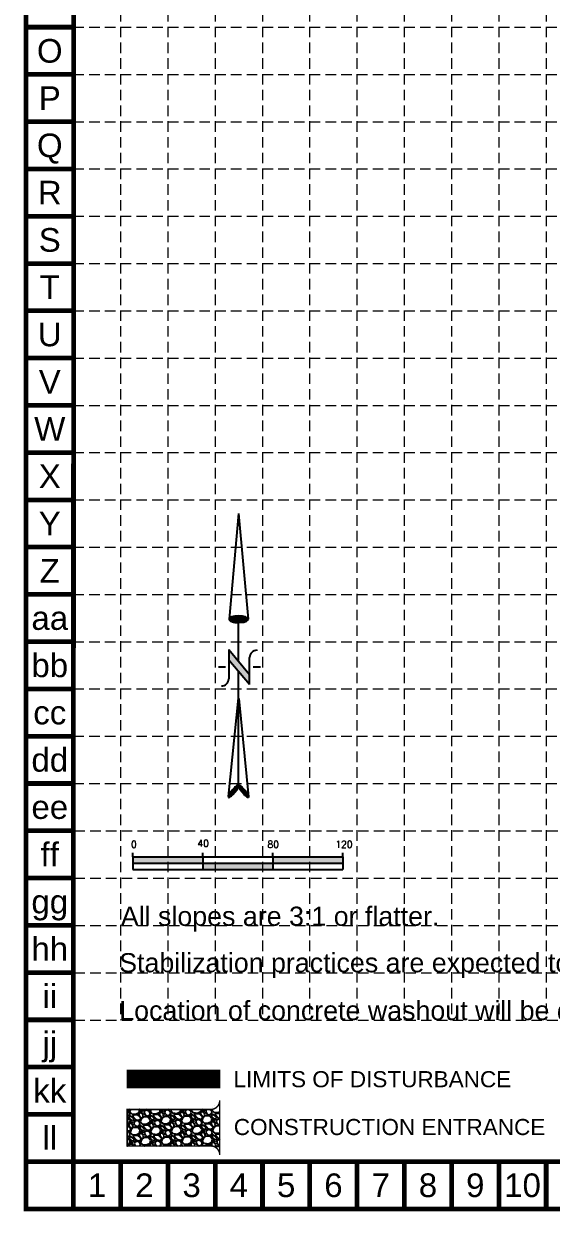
# Model space of a CAD drawing. Header units: feet. Extents: x 2597001 to 2598732, y 7017887 to 7019952.
# Drawn here: x 2597001 to 2597302, y 7017887 to 7018566 of the extents above; entities that cross this region are included whole.
import ezdxf
from ezdxf.enums import TextEntityAlignment as Align

# ---------------------------------------------------------------- set-up
doc = ezdxf.new("R2010")
doc.units = ezdxf.units.FT
doc.header["$LTSCALE"] = 30
doc.header["$MEASUREMENT"] = 0
doc.linetypes.add('HIDDEN', pattern=[0.375, 0.25, -0.125])
doc.layers.get('0').update_dxf_attribs({"linetype": 'CONTINUOUS'})
for name, color, linetype in [('18358A-BASE-SITE$0$D-RETAINING-WALL', 2, 'CONTINUOUS'), ('BASE', 7, 'CONTINUOUS'), ('GRID', 254, 'HIDDEN'), ('LEGEND', 7, 'CONTINUOUS'), ('NARROW', 7, 'CONTINUOUS')]:
    doc.layers.add(name, color=color, linetype=linetype)
doc.styles.add('L120', font='simplex', dxfattribs={"height": 4.724409})
doc.styles.add("L200'", font='ARIAL.TTF', dxfattribs={"height": 0.001969})
doc.styles.get("Standard").update_dxf_attribs({"font": 'ARIAL.TTF'})

# ---------------------------------------------------------------- blocks, each defined once
blk = doc.blocks.new('North Arrow')
at = {"layer": 'NARROW'}
for p, q in [((32.43, 3.06), (32.43, 4.63)), ((0, 0), (22.36, 2)), ((0, 0), (22.33, -2.02)), ((28.77, -2.09), (34.02, 2.32)), ((36.18, 2.33), (30.46, 2.33)), ((36.16, 2.32), (31.04, -2.09)), ((39.1, 0.01), (59.96, 2.11)), ((31.2, -0.05), (21.66, -0.05)), ((21.66, -0.05), (21.66, -0.05)), ((28.77, -2.09), (34.95, -2.09)), ((57.45, -0.05), (33.41, -0.05)), ((59.83, -2.14), (39.04, -0.01)), ((57.69, -0.03), (57.77, -0.01)), ((57.77, -0.05), (57.69, -0.03)), ((32.43, -4.26), (32.43, -2.8))]:
    blk.add_line(p, q, dxfattribs=at)
blk.add_lwpolyline([(22.36, -2.03), (22.59, -1.93, 0.091577), (22.87, -1.44, 0.048306), (23.03, -0.75), (23.07, -0.01), (23.01, 0.82, 0.048306), (22.87, 1.42, 0.091577), (22.59, 1.91), (22.36, 2.01), (22.14, 1.91, 0.091577), (21.86, 1.42, 0.048306), (21.72, 0.82), (21.66, -0.01), (21.72, -0.83, 0.048306), (21.86, -1.44, 0.091577), (22.14, -1.93)], format="xyb", close=True, dxfattribs=at)
for points in [[(57.46, -0.03), (57.44, 0.08, -0.066818), (57.67, 0.47, -0.03073), (58.01, 0.84), (58.52, 1.29), (59.07, 1.7, -0.03073), (59.5, 1.95, -0.066818), (59.93, 2.1), (60.04, 2.06)], [(60.04, 2.06), (60.05, 1.95, -0.066818), (59.82, 1.56, -0.03073), (59.43, 1.14), (58.97, 0.74), (58.42, 0.33, -0.03073), (57.99, 0.08, -0.036692), (57.76, -0.02)], [(57.46, -0.04), (57.44, -0.15, 0.066818), (57.67, -0.54, 0.03073), (58.01, -0.9), (58.52, -1.36), (59.07, -1.77, 0.03073), (59.5, -2.02, 0.066818), (59.93, -2.17), (60.04, -2.13)], [(60.04, -2.13), (60.05, -2.01, 0.066818), (59.82, -1.63, 0.03073), (59.43, -1.2), (58.97, -0.8), (58.42, -0.4, 0.03073), (57.99, -0.15, 0.036692), (57.76, -0.05)]]:
    blk.add_lwpolyline(points, format="xyb", dxfattribs=at)
for centre, start, end in [((30.46, 3.86), 178.8769, 270), ((34.95, -3.62), 358.8769, 90)]:
    blk.add_arc(centre, 1.53, start, end, dxfattribs=at)
for points in [[(23.03, -0.76), (21.67, -0.05), (23.07, -0.05), (21.72, 0.82)], [(23.07, -0.05), (21.72, 0.82), (23.02, 0.75), (21.85, 1.42)], [(23.02, 0.75), (21.85, 1.42), (22.87, 1.44), (22.14, 1.91)], [(22.87, 1.44), (22.14, 1.91), (22.59, 1.91), (22.36, 2)], [(31.05, -2.09), (36.15, 2.36), (28.75, -2.06), (34.01, 2.36)], [(57.44, 0.08), (57.7, -0.01), (57.5, 0.21), (57.77, -0.01)], [(57.45, -0.04), (57.69, -0.02), (57.44, 0.08), (57.7, -0.01)], [(57.5, 0.21), (57.77, -0.01), (57.6, 0.39), (57.94, 0.06)], [(57.6, 0.39), (57.94, 0.06), (57.68, 0.5), (58.07, 0.13)], [(57.68, 0.5), (58.07, 0.13), (57.84, 0.66), (58.29, 0.26)], [(57.84, 0.66), (58.29, 0.26), (58.03, 0.86), (58.52, 0.41)], [(58.03, 0.86), (58.52, 0.41), (58.26, 1.07), (58.73, 0.57)], [(58.26, 1.07), (58.73, 0.57), (58.52, 1.3), (59.05, 0.81)], [(58.52, 1.3), (59.05, 0.81), (58.7, 1.42), (59.26, 0.99)], [(59.26, 1), (58.69, 1.42), (59.45, 1.15), (59, 1.65)], [(59.45, 1.15), (59, 1.65), (59.62, 1.34), (59.28, 1.82)], [(59.62, 1.34), (59.28, 1.82), (59.81, 1.55), (59.49, 1.95)], [(59.81, 1.55), (59.49, 1.95), (59.93, 1.73), (59.69, 2.04)], [(59.93, 1.73), (59.69, 2.04), (60.05, 1.94), (59.93, 2.1)], [(60.05, 1.94), (59.93, 2.1), (60.04, 2.06)], [(22.87, -1.44), (21.72, -0.87), (23.03, -0.76), (21.67, -0.05)], [(22.58, -1.93), (21.86, -1.45), (22.87, -1.44), (21.72, -0.87)], [(22.36, -2.01), (22.14, -1.93), (22.58, -1.93), (21.86, -1.45)], [(57.44, -0.14), (57.69, -0.02), (57.45, -0.04), (57.69, -0.02)], [(57.46, -0.19), (57.7, -0.03), (57.44, -0.14), (57.69, -0.02)], [(57.53, -0.33), (57.76, -0.05), (57.46, -0.19), (57.7, -0.03)], [(57.63, -0.48), (57.9, -0.1), (57.53, -0.33), (57.76, -0.05)], [(57.78, -0.66), (58.09, -0.2), (57.63, -0.48), (57.9, -0.1)], [(57.97, -0.87), (58.34, -0.35), (57.78, -0.66), (58.09, -0.2)], [(58.24, -1.11), (58.61, -0.54), (57.97, -0.87), (58.34, -0.35)], [(58.61, -1.43), (58.93, -0.77), (58.24, -1.11), (58.61, -0.54)], [(58.91, -1.64), (59.2, -1), (58.61, -1.43), (58.93, -0.77)], [(59.12, -1.79), (59.57, -1.36), (58.92, -1.65), (59.2, -1.01)], [(59.35, -1.93), (59.81, -1.62), (59.12, -1.79), (59.57, -1.36)], [(59.54, -1.32), (59.41, -1.18), (59.21, -1.01)], [(59.58, -2.05), (59.93, -1.79), (59.35, -1.93), (59.81, -1.62)], [(59.78, -2.13), (60.05, -2.01), (59.58, -2.05), (59.93, -1.79)], [(59.92, -2.17), (60.04, -2.13), (59.78, -2.13), (60.05, -2.01)]]:
    blk.add_solid(points, dxfattribs=at)
blk = doc.blocks.new('scale')
h = blk.add_hatch(color=7)
h.paths.add_polyline_path([(1.56, -6.67), (1.56, -3.07), (-38.44, -3.07), (-38.44, -6.67)])
h.paths.add_polyline_path([(1.56, -6.67), (1.56, -10.28), (41.56, -10.28), (41.56, -6.67)])
h.paths.add_polyline_path([(41.56, -3.07), (41.56, -6.67), (81.56, -6.67), (81.56, -3.07)])
at = {"color": 7}
for p, q in [((-38.44, -3.07), (-38.44, -0.67)), ((-38.44, -3.07), (1.56, -3.07)), ((-38.44, -3.07), (-38.44, -10.28)), ((-38.44, -6.67), (81.56, -6.67)), ((1.56, -3.07), (1.56, -0.67)), ((1.56, -3.07), (81.56, -3.07)), ((1.56, -3.07), (1.56, -10.28)), ((41.56, -3.07), (41.56, -0.67)), ((41.56, -3.07), (41.56, -10.28)), ((81.56, -3.07), (81.56, -0.67)), ((81.56, -3.07), (81.56, -10.28)), ((-38.44, -10.28), (1.56, -10.28)), ((1.56, -10.28), (81.56, -10.28))]:
    blk.add_line(p, q, dxfattribs=at)
at = {"color": 7, "style": 'L120'}
for s, p in [('0', (-39.5, 2.19)), ('40', (-1.58, 2.78)), ('80', (38.45, 2.19)), ('120', (77.17, 2.19))]:
    blk.add_text(s, height=3.84, dxfattribs=at).set_placement(p)

msp = doc.modelspace()

# ---------------------------------------------------------------- hatches: boundary and pattern name
at = {"layer": 'LEGEND'}
h = msp.add_hatch(dxfattribs=at)
h.set_pattern_fill('GRAVEL', color=4, scale=8.317563, angle=-43.93426, style=0)
h.set_pattern_definition([(184.078545, (2585434.0772, 7012893.2219), (-99.857202054, -7.740075107), [1.1190117, -110.782359]), (141.0354448, (2585432.96102, 7012893.1423), (77.648316141, -63.26222724), [1.920259, -190.1056054]), (88.576145, (2585431.46795, 7012894.3498), (-3.583255794, -123.597540147), [1.3539995, -134.046118]), (223.339445, (2585427.6892, 7012895.10306), (121.409673948, 114.02463601), [1.748668, -173.1180884]), (248.899445, (2585426.4174, 7012893.9029), (39.30296765, 100.732378841), [1.7147073, -169.756254]), (313.339445, (2585425.80007, 7012892.30318), (-114.024635998, 121.409673961), [1.748668, -173.1180884]), (353.7599448, (2585427.00022, 7012891.03137), (-135.577091074, 15.125241581), [2.312524, -228.939677]), (28.3210448, (2585429.29904, 7012890.78002), (168.890412501, 91.378112554), [2.1832606, -216.1428727]), (77.495345, (2585431.22097, 7012891.8158), (27.104624455, 124.035128675), [1.75459, -173.7046014]), (131.302145, (2585431.6009, 7012893.52875), (60.116642616, -69.470688764), [2.0031354, -98.1535945]), (178.4631448, (2585430.27875, 7012895.03359), (-135.3583162194, 3.364455428), [2.5904885, -256.4585516]), (94.879845, (2585433.56136, 7012889.3299), (-7.302520894, 76.335653544), [0.8841653, -87.53274]), (127.534945, (2585433.48615, 7012890.21084), (66.325097077, -87.00254343), [1.682119, -166.5301873]), (181.065745, (2585432.4613, 7012891.545), (-5.7709976, -5.9897822), [1.176278, -10.586528]), (159.264345, (2585432.7346, 7012892.6675), (41.49089937, -16.87540874), [0.633449, -62.711226]), (247.867145, (2585432.1421, 7012892.8918), (11.32320912, 23.74033796), [0.8958265, -43.895625]), (347.029545, (2585431.8046, 7012892.062), (29.51133512, -5.33340037), [1.454983, -47.04433]), (117.630845, (2585433.2225, 7012891.7354), (6.20857673, -17.53176487), [1.052097, -25.250351]), (332.455245, (2585428.66807, 7012896.23893), (77.210761977, -39.740673176), [1.473872, -145.9137256]), (26.411945, (2585429.9749, 7012895.55735), (-87.440058925, -42.803640945), [1.2364973, -122.412974]), (249.264345, (2585434.3767, 7012892.9333), (16.87540874, 41.49089937), [1.2668897, -62.077785]), (299.676245, (2585433.92814, 7012891.7485), (-42.584871396, 75.679267957), [1.473872, -145.9137257]), (295.509745, (2585425.09005, 7012892.5253), (-18.40694434, 40.83452631), [1.421305, -69.64399]), (250.840845, (2585425.70216, 7012891.2425), (33.532118433, 94.742538237), [1.190892, -117.898492]), (22.867145, (2585428.6656, 7012886.8858), (40.83454602, 18.406900925), [1.2668897, -62.077785]), (333.419745, (2585429.8329, 7012887.37814), (-100.95110809, 51.063868416), [1.3942815, -138.0334914]), (25.509745, (2585425.7306, 7012889.7136), (-40.834526305, -18.40694434), [0.7106526, -70.3546424]), (57.375645, (2585428.3062, 7012887.2321), (17.09422132, 29.73010804), [0.4241126, -41.9873013]), (122.029545, (2585428.5349, 7012887.5893), (12.19835975, -23.30275923), [1.7147073, -32.57948]), (142.074745, (2585427.62545, 7012889.043), (65.668793875, -51.720180178), [1.5890705, -157.317754]), (259.755845, (2585431.2852, 7012891.5229), (5.55220068, 17.75056155), [1.1995756, -28.7898234]), (309.2229448, (2585431.0719, 7012890.3424), (90.28422445, -110.086533344), [2.0943126, -207.336586]), (17.011145, (2585432.3962, 7012888.72), (-64.3560943, -18.84448146), [0.856343, -84.7782123]), (46.065745, (2585433.215, 7012888.9705), (-0.2187846, 11.760776), [0.499054, -7.8185096]), (76.322145, (2585427.6788, 7012889.3381), (-16.437893904, -65.01243082), [1.155509, -114.3957747]), (4.078545, (2585427.952, 7012890.46084), (99.857202054, 7.740075107), [2.2380234, -109.663347]), (316.065745, (2585430.184, 7012890.62), (11.760776, 0.2187846), [2.1625665, -6.154997]), (281.370545, (2585431.7417, 7012889.11955), (-19.500748934, 99.638438785), [1.315123, -130.197099]), (210.120345, (2585432.001, 7012887.8302), (-29.07376357, -18.18812702), [1.211054, -59.3417227]), (163.7117448, (2585430.95347, 7012887.2225), (-171.515803957, 49.751046049), [1.971803, -195.208838]), (131.4918448, (2585429.0608, 7012887.77555), (-72.096182133, 81.012697678), [2.0860366, -206.5173974])])
edge = h.paths.add_edge_path()
edge.add_line((2597112.91, 7017919.4), (2597112.91, 7017950.59))
edge.add_ellipse((2597107.71, 7017950.59), major_axis=(3.68, 3.68), ratio=1, start_angle=225.03906, end_angle=315, ccw=False)
edge.add_line((2597107.71, 7017945.39), (2597060.06, 7017945.39))
edge.add_line((2597060.06, 7017945.39), (2597060.06, 7017924.58))
edge.add_line((2597060.06, 7017924.58), (2597107.7, 7017924.6))
edge.add_ellipse((2597107.71, 7017919.4), major_axis=(3.68, 3.68), ratio=1, start_angle=315, end_angle=405.03906, ccw=False)

# ---------------------------------------------------------------- linework, layer by layer
at = {"layer": 'BASE', "const_width": 2.7}
for points in [[(2597002.33, 7017888.62), (2598730.33, 7017888.62), (2598730.33, 7018968.62), (2597002.33, 7018968.62)], [(2597029.27, 7017915.61), (2598703.4, 7017915.56), (2598703.37, 7018941.63), (2597029.61, 7018941.66)]]:
    msp.add_lwpolyline(points, close=True, dxfattribs=at)
for points in [[(2597029.33, 7018563.62), (2597002.33, 7018563.62)], [(2597029.33, 7018536.62), (2597002.33, 7018536.62)], [(2597029.33, 7018509.62), (2597002.33, 7018509.62)], [(2597029.33, 7018482.62), (2597002.33, 7018482.62)], [(2597029.33, 7018455.62), (2597002.33, 7018455.62)], [(2597029.33, 7018428.62), (2597002.33, 7018428.62)], [(2597029.33, 7018401.62), (2597002.33, 7018401.62)], [(2597029.33, 7018374.62), (2597002.33, 7018374.62)], [(2597029.33, 7018347.62), (2597002.33, 7018347.62)], [(2597029.33, 7018320.62), (2597002.33, 7018320.62)], [(2597029.33, 7018293.62), (2597002.33, 7018293.62)], [(2597029.33, 7018266.62), (2597002.33, 7018266.62)], [(2597029.33, 7018239.62), (2597002.33, 7018239.62)], [(2597029.33, 7018212.62), (2597002.33, 7018212.62)], [(2597029.33, 7018185.62), (2597002.33, 7018185.62)], [(2597029.33, 7018158.62), (2597002.33, 7018158.62)], [(2597029.33, 7018131.62), (2597002.33, 7018131.62)], [(2597029.33, 7018104.62), (2597002.33, 7018104.62)], [(2597029.33, 7018077.62), (2597002.33, 7018077.62)], [(2597029.33, 7018050.62), (2597002.33, 7018050.62)], [(2597029.33, 7018023.62), (2597002.33, 7018023.62)], [(2597029.33, 7017996.62), (2597002.33, 7017996.62)], [(2597029.33, 7017969.62), (2597002.33, 7017969.62)], [(2597029.33, 7017942.62), (2597002.33, 7017942.62)], [(2597029.33, 7017915.62), (2597002.33, 7017915.62)], [(2597029.33, 7017888.62), (2597029.33, 7017915.62)], [(2597056.33, 7017888.62), (2597056.33, 7017915.62)], [(2597083.33, 7017888.62), (2597083.33, 7017915.62)], [(2597110.33, 7017888.62), (2597110.33, 7017915.62)], [(2597137.33, 7017888.62), (2597137.33, 7017915.62)], [(2597164.33, 7017888.62), (2597164.33, 7017915.62)], [(2597191.33, 7017888.62), (2597191.33, 7017915.62)], [(2597218.33, 7017888.62), (2597218.33, 7017915.62)], [(2597245.33, 7017888.62), (2597245.33, 7017915.62)], [(2597272.33, 7017888.62), (2597272.33, 7017915.62)], [(2597299.33, 7017888.62), (2597299.33, 7017915.62)]]:
    msp.add_lwpolyline(points, dxfattribs=at)
at = {"layer": 'GRID', "color": 252, "linetype": 'HIDDEN', "lineweight": 0, "ltscale": 0.8}
for p, q in [((2597056.24, 7018941.87), (2597056.24, 7017996.5)), ((2597083.24, 7018941.87), (2597083.24, 7017996.5)), ((2597110.24, 7018941.87), (2597110.24, 7017996.5)), ((2597137.24, 7018941.87), (2597137.24, 7017996.5)), ((2597164.24, 7018941.87), (2597164.24, 7017996.5)), ((2597191.24, 7018941.87), (2597191.24, 7017996.5)), ((2597218.24, 7018941.87), (2597218.24, 7017996.5)), ((2597245.24, 7018941.87), (2597245.24, 7017996.5)), ((2597272.24, 7018941.87), (2597272.24, 7017996.5)), ((2597299.24, 7018941.87), (2597299.24, 7017996.5)), ((2597029.33, 7018563.62), (2598703.33, 7018563.62)), ((2597029.33, 7018536.62), (2598703.33, 7018536.62)), ((2597029.33, 7018509.62), (2598703.33, 7018509.62)), ((2597029.33, 7018482.62), (2598703.33, 7018482.62)), ((2597029.33, 7018455.62), (2598703.33, 7018455.62)), ((2597029.33, 7018428.62), (2598703.33, 7018428.62)), ((2597029.33, 7018401.62), (2598703.33, 7018401.62)), ((2597029.33, 7018374.62), (2598703.33, 7018374.62)), ((2597029.33, 7018347.62), (2598703.33, 7018347.62)), ((2597029.33, 7018320.62), (2598703.33, 7018320.62)), ((2597029.33, 7018293.62), (2598703.33, 7018293.62)), ((2597029.33, 7018266.62), (2598703.33, 7018266.62)), ((2597029.33, 7018239.62), (2598703.33, 7018239.62)), ((2597029.33, 7018212.62), (2598703.33, 7018212.62)), ((2597029.33, 7018185.62), (2598703.33, 7018185.62)), ((2597029.33, 7018158.62), (2598703.33, 7018158.62)), ((2597029.33, 7018131.62), (2598703.33, 7018131.62)), ((2597029.93, 7018104.5), (2598703.93, 7018104.5)), ((2597029.93, 7018077.5), (2598703.93, 7018077.5)), ((2597029.93, 7018050.5), (2598703.93, 7018050.5)), ((2597029.93, 7018023.5), (2598703.93, 7018023.5)), ((2597029.93, 7017996.5), (2598703.93, 7017996.5))]:
    msp.add_line(p, q, dxfattribs=at)
at = {"layer": 'LEGEND', "color": 1, "linetype": 'HIDDEN', "ltscale": 2, "const_width": 10.69}
msp.add_lwpolyline([(2597059.67, 7017962.89), (2597113.32, 7017962.89)], dxfattribs=at)
at = {"layer": 'LEGEND', "color": 4, "const_width": 0.832}
msp.add_lwpolyline([(2597112.91, 7017919.4), (2597112.91, 7017950.59, -0.414014), (2597107.71, 7017945.39), (2597060.06, 7017945.39), (2597060.06, 7017924.58), (2597107.7, 7017924.6, -0.414413)], format="xyb", close=True, dxfattribs=at)

# ---------------------------------------------------------------- block references
at = {"layer": '18358A-BASE-SITE$0$D-RETAINING-WALL', "color": 7}
msp.add_blockref('scale', (2597101.72, 7018092.75), dxfattribs=at)
at = {"layer": 'BASE', "xscale": 2.700000000186265, "yscale": 2.699999999895226, "zscale": 2.7, "rotation": 270}
msp.add_blockref('North Arrow', (2597123.69, 7018285.81), dxfattribs=at)

# ---------------------------------------------------------------- texts
at = {"layer": 'BASE'}
for s, p in [('O', (2597015.83, 7018550.12)), ('P', (2597015.83, 7018523.12)), ('Q', (2597015.83, 7018496.12)), ('R', (2597015.83, 7018469.12)), ('S', (2597015.83, 7018442.12)), ('T', (2597015.83, 7018415.12)), ('U', (2597015.83, 7018388.12)), ('V', (2597015.83, 7018361.12)), ('W', (2597015.83, 7018334.12)), ('X', (2597015.83, 7018307.12)), ('Y', (2597015.83, 7018280.12)), ('Z', (2597015.83, 7018253.12)), ('aa', (2597015.83, 7018226.12)), ('bb', (2597015.83, 7018199.12)), ('cc', (2597015.83, 7018172.12)), ('dd', (2597015.83, 7018145.12)), ('ee', (2597015.83, 7018118.12)), ('ff', (2597015.83, 7018091.12)), ('gg', (2597015.83, 7018064.12)), ('hh', (2597015.83, 7018037.12)), ('ii', (2597015.83, 7018010.12)), ('jj', (2597015.83, 7017983.12)), ('kk', (2597015.83, 7017956.12)), ('ll', (2597015.83, 7017929.12)), ('1', (2597042.83, 7017902.12)), ('2', (2597069.83, 7017902.12)), ('3', (2597096.83, 7017902.12)), ('4', (2597123.83, 7017902.12)), ('5', (2597150.83, 7017902.12)), ('6', (2597177.83, 7017902.12)), ('7', (2597204.83, 7017902.12)), ('8', (2597231.83, 7017902.12)), ('9', (2597258.83, 7017902.12)), ('10', (2597285.83, 7017902.12))]:
    msp.add_text(s, height=13.5, dxfattribs=at).set_placement(p, align=Align.MIDDLE_CENTER)
at = {"layer": 'BASE', "color": 7, "style": "L200'"}
for s, p in [('All slopes are 3:1 or flatter.', (2597056.42, 7018050.32)), ('Stabilization practices are expected to be used at all disturbed areas.', (2597055.48, 7018023.76)), ('Location of concrete washout will be determined in the field and will be reflected on this Site Map.', (2597055.5, 7017996.46))]:
    msp.add_text(s, height=10.9497, dxfattribs=at).set_placement(p)
at = {"layer": 'LEGEND', "style": "L200'"}
for s, p in [('LIMITS OF DISTURBANCE', (2597120.75, 7017958.09)), ('CONSTRUCTION ENTRANCE', (2597120.94, 7017930.78))]:
    msp.add_text(s, height=9.2068, dxfattribs=at).set_placement(p)

doc.saveas('drawing.dxf')
